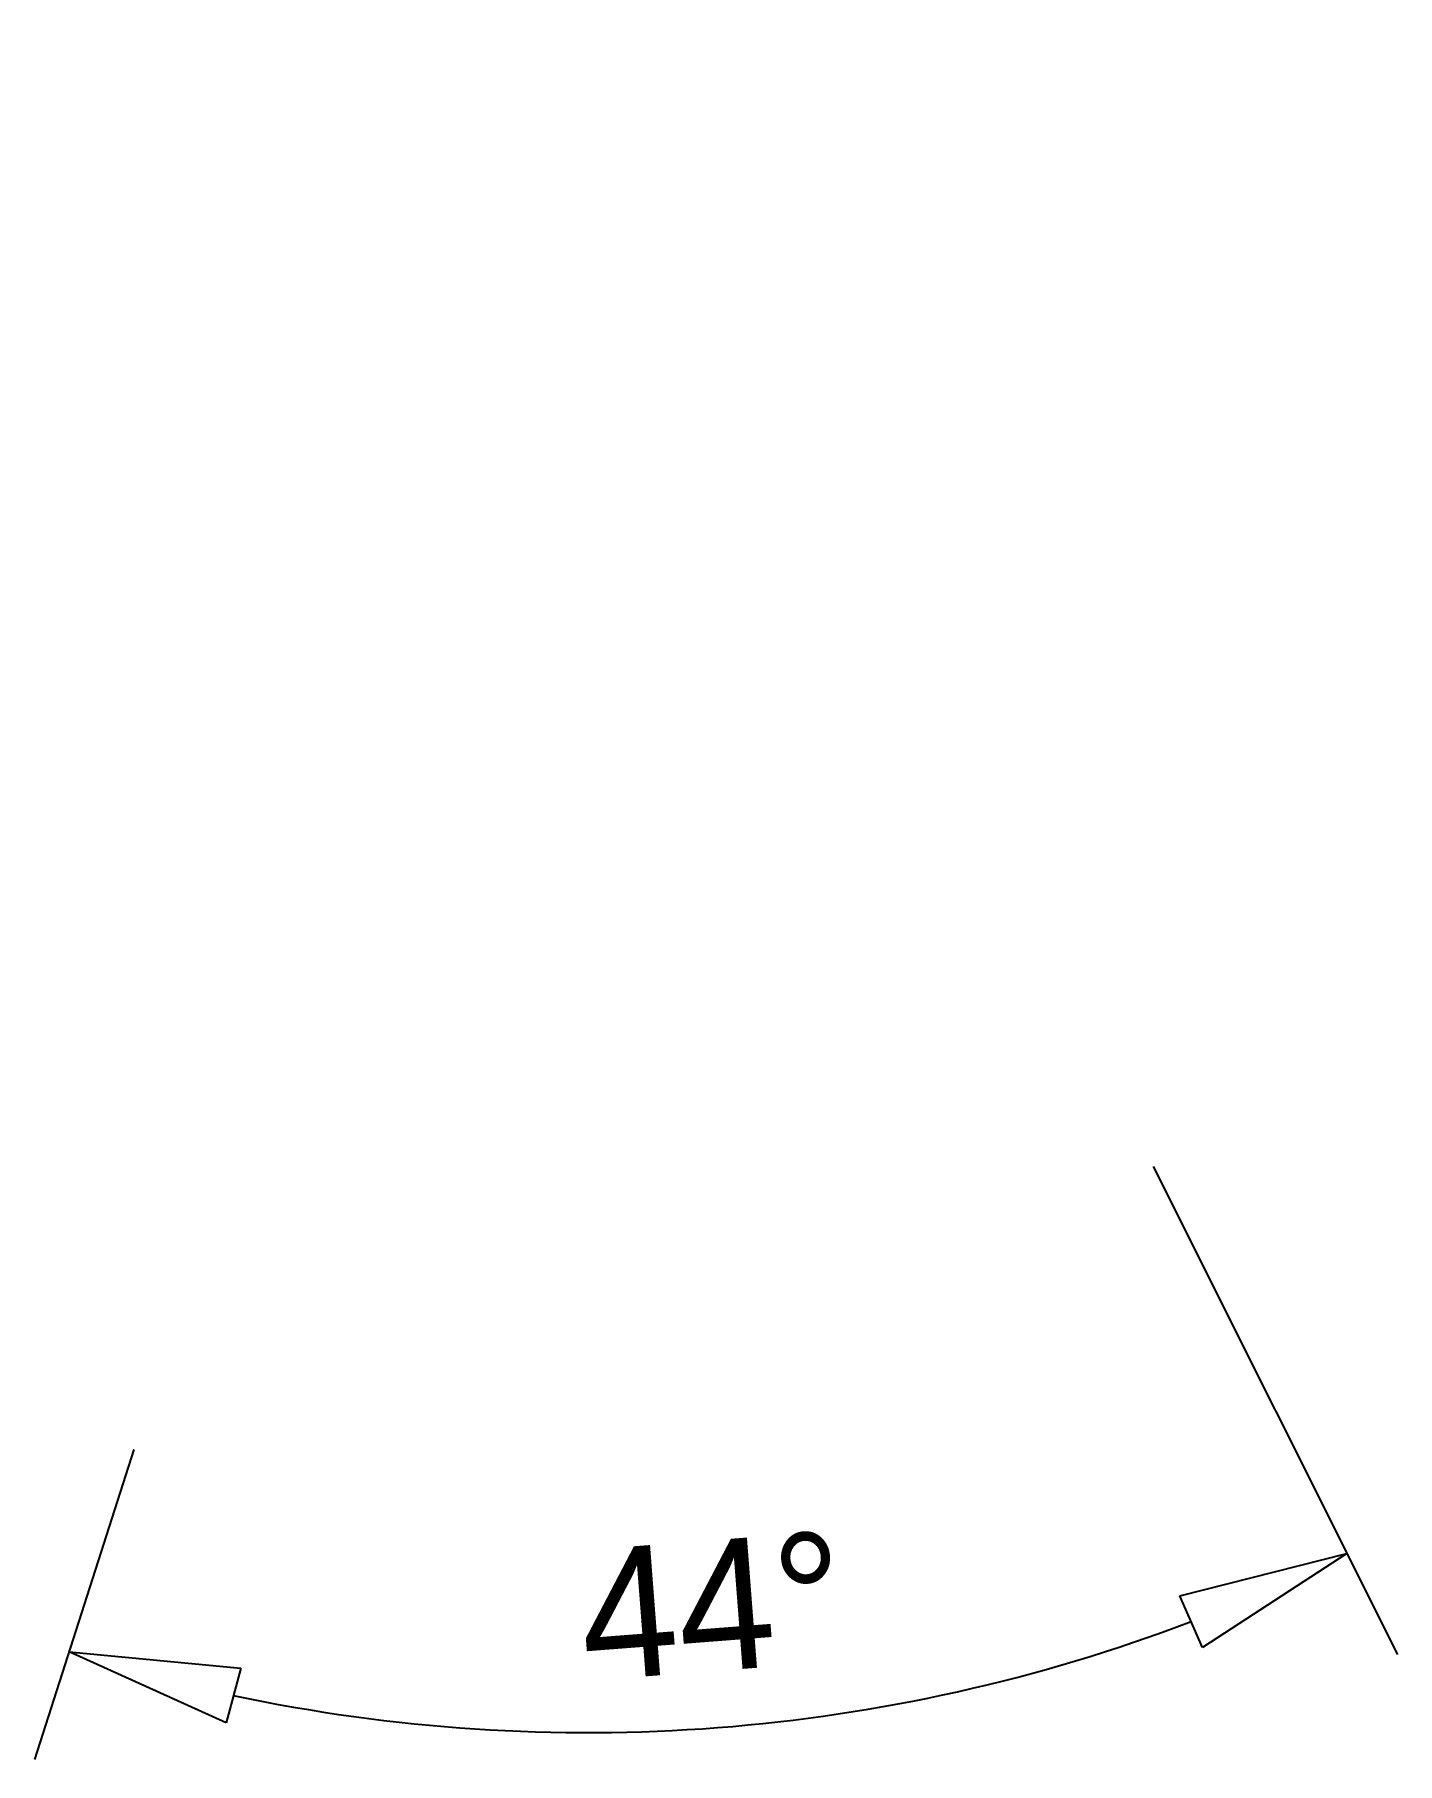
# Model space of a CAD drawing. Header units: metres. Extents: x -9.8 to 14.3, y -0.5 to 30.
import ezdxf

# ---------------------------------------------------------------- set-up
doc = ezdxf.new("R2010")
doc.units = ezdxf.units.M
doc.dimstyles.get("Standard").update_dxf_attribs({"dimtxt": 2.5, "dimasz": 2.5, "dimexe": 1.25, "dimexo": 0.625, "dimtad": 1, "dimcen": 2.5, "dimazin": 3, "dimtfac": 1, "dimtmove": 0, "dimatfit": 3})

# ---------------------------------------------------------------- blocks, each defined once
blk = doc.blocks.new('*D1')
at = {"layer": 'Dimension'}
for p, q in [((10, 10), (14.311, 1.378)), ((-8, 5), (-9.753, -0.478)), ((10.467, 2.419), (13.415, 3.167)), ((13.415, 3.167), (10.869, 1.503)), ((10.869, 1.503), (10.467, 2.419)), ((-9.142, 1.427), (-6.114, 1.14)), ((-6.371, 0.173), (-9.142, 1.427)), ((-6.114, 1.14), (-6.371, 0.173))]:
    blk.add_line(p, q, dxfattribs=at)
blk.add_arc((0, 30), 30, 257.9849, 290.8355, dxfattribs=at)
blk.add_text('44°', height=2.3077, rotation=4.4102, dxfattribs=at).set_placement((-0.032, 0.911))

msp = doc.modelspace()

# ---------------------------------------------------------------- dimensions: what is measured, and where the dimension line sits
dim = msp.add_angular_dim_3p(base=(2.307, 0.089), center=(0, 30), p1=(-8, 5), p2=(10, 10), dimstyle='Standard')
dim.commit()
dim.dimension.update_dxf_attribs({"geometry": '*D1', "text_midpoint": (2.101, 2.757), "text_rotation": -355.5898})

doc.saveas('drawing.dxf')
